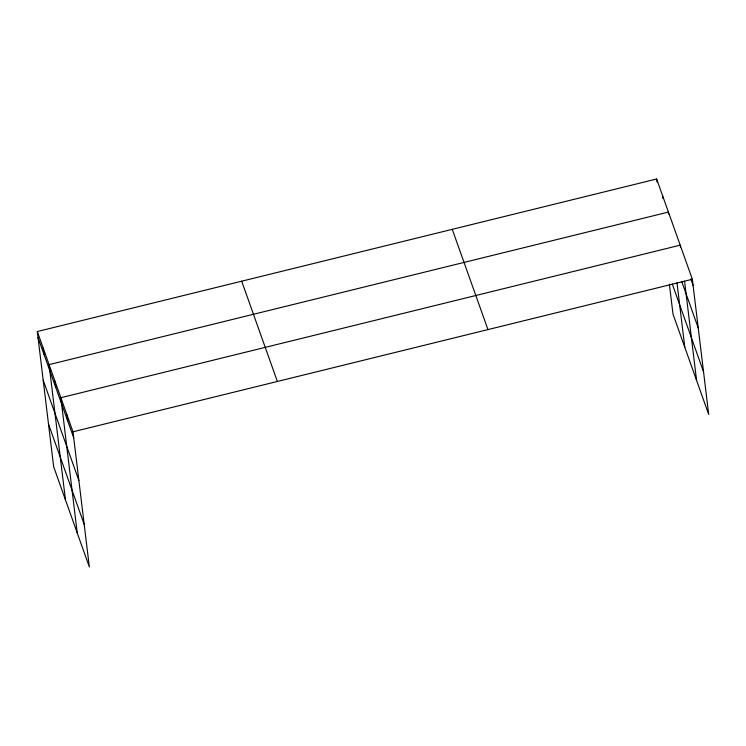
<?xml version="1.0" encoding="UTF-8"?>
<svg xmlns="http://www.w3.org/2000/svg" width="746" height="746" viewBox="0 0 746 746"><rect width="100%" height="100%" fill="white"/><g stroke="black" fill="none" stroke-linecap="round" stroke-linejoin="round"><path stroke-width="1.12" d="M37.3 331.541L72.987 431.803L89.352 567.007L53.665 466.744L37.3 331.541L656.648 178.993L692.335 279.256L708.7 414.459L673.013 314.197L669.386 284.254M72.987 431.803L692.335 279.256M690.796 278.929L693.071 285.326M681.676 281.438L698.228 327.942M672.267 283.993L703.543 371.844M452.262 229.339L487.959 329.601M241.685 281.205L277.372 381.467M38.037 337.612L73.723 437.874M43.193 380.227L78.88 480.489M48.509 424.129L84.195 524.391M680.445 247.187L680.203 245.164L60.855 397.711L77.22 532.914M684.558 281.177L696.568 380.367M668.668 214.102L668.425 212.078L49.077 364.626L65.443 499.829M676.976 282.715L684.791 347.282M662.541 195.536L662.905 198.576M656.648 178.993L657.012 182.033M66.926 414.757L67.662 420.828M54.971 381.169L55.698 387.239M43.193 348.084L43.921 354.154"/></g></svg>
